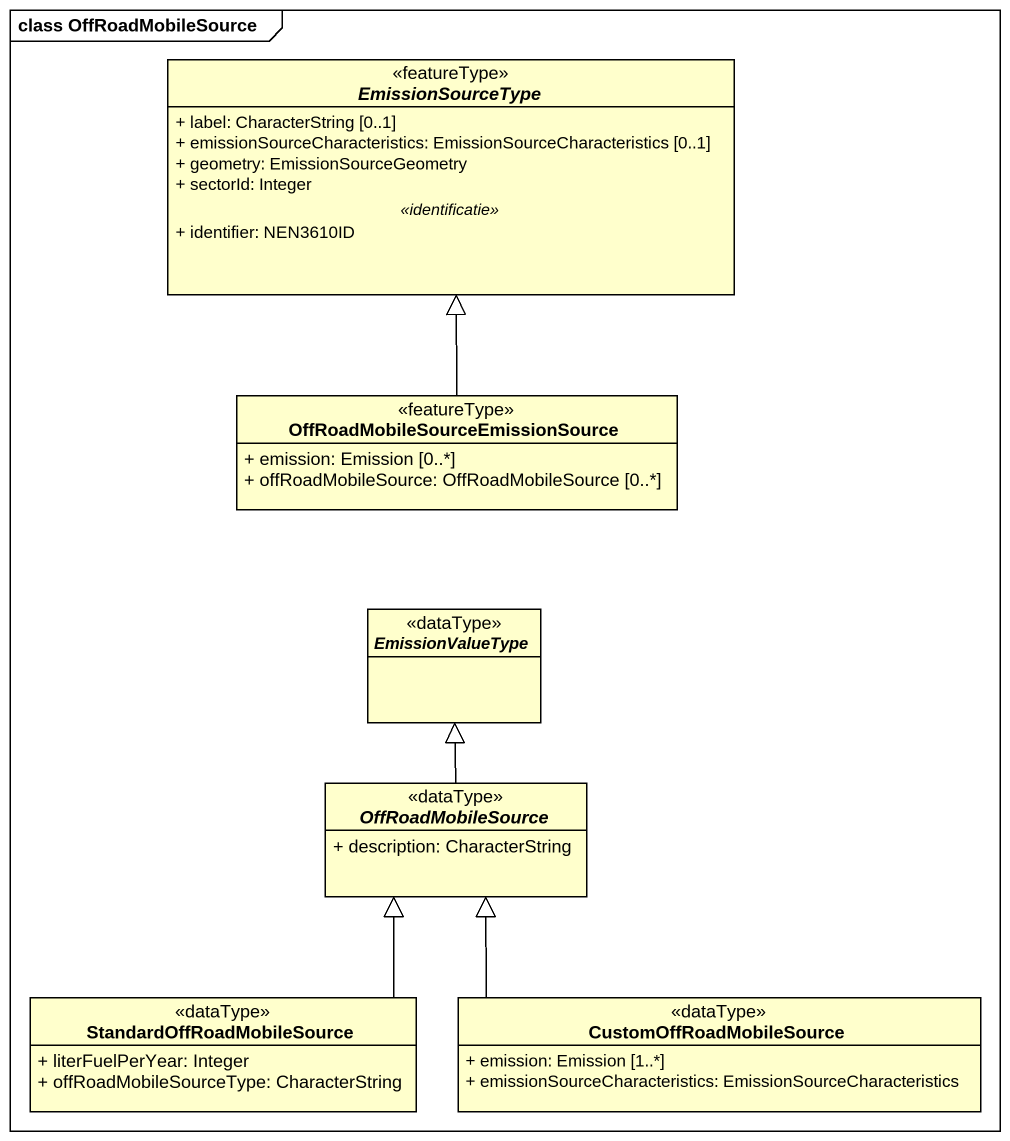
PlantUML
@startuml
mainframe class OffRoadMobileSource
hide circle
hide empty members
skinparam classAttributeIconSize 0
abstract class EmissionSourceType <<featureType>> {
  + label: CharacterString [0..1]
  + emissionSourceCharacteristics: EmissionSourceCharacteristics [0..1]
  + geometry: EmissionSourceGeometry
  + sectorId: Integer
  .. <<identificatie>> ..
  + identifier: NEN3610ID
}
class "OffRoadMobileSourceEmissionSource" as OffRoadMobileSourceEmissionS <<featureType>> {
  + emission: Emission [0..*]
  + offRoadMobileSource: OffRoadMobileSource [0..*]
}
abstract class EmissionValueType <<dataType>>
abstract class OffRoadMobileSource <<dataType>> {
  + description: CharacterString
}
class StandardOffRoadMobileSource <<dataType>> {
  + literFuelPerYear: Integer
  + offRoadMobileSourceType: CharacterString
}
class CustomOffRoadMobileSource <<dataType>> {
  + emission: Emission [1..*]
  + emissionSourceCharacteristics: EmissionSourceCharacteristics
}
OffRoadMobileSourceEmissionS -up-|> EmissionSourceType
OffRoadMobileSource -up-|> EmissionValueType
StandardOffRoadMobileSource -up-|> OffRoadMobileSource
CustomOffRoadMobileSource -up-|> OffRoadMobileSource
@enduml
